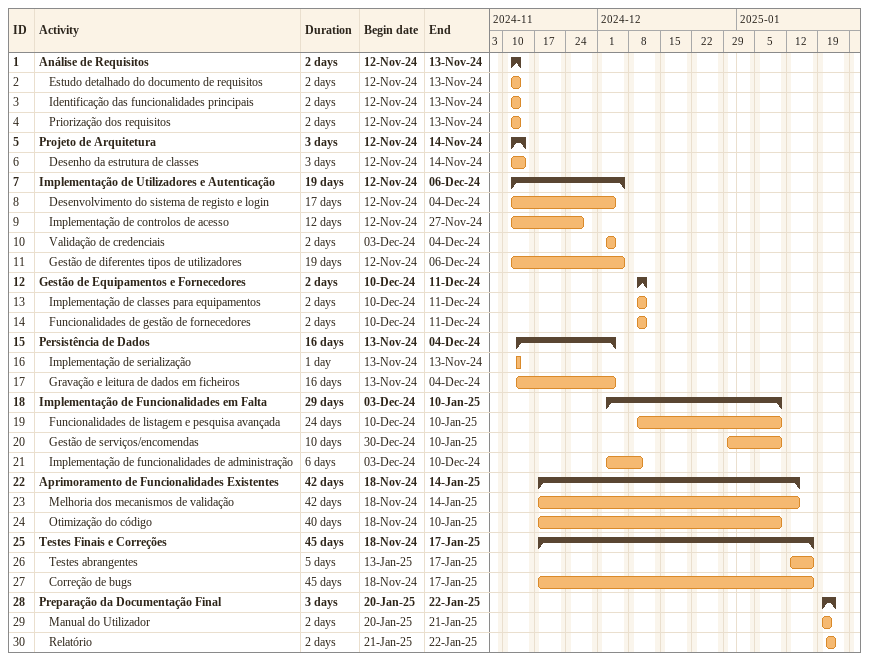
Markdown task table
| ID | Level | Task | Duration | Start | Finish |
|---|---|---|---|---|---|
| 1 | 1 | **Análise de Requisitos** | 2d | 2024-11-12 | 2024-11-13 |
| 2 | 2 | Estudo detalhado do documento de requisitos | 2d | 2024-11-12 | 2024-11-13 |
| 3 | 2 | Identificação das funcionalidades principais | 2d | 2024-11-12 | 2024-11-13 |
| 4 | 2 | Priorização dos requisitos | 2d | 2024-11-12 | 2024-11-13 |
| 5 | 1 | **Projeto de Arquitetura** | 3d | 2024-11-12 | 2024-11-14 |
| 6 | 2 | Desenho da estrutura de classes | 3d | 2024-11-12 | 2024-11-14 |
| 7 | 1 | **Implementação de Utilizadores e Autenticação** | 19d | 2024-11-12 | 2024-12-06 |
| 8 | 2 | Desenvolvimento do sistema de registo e login | 17d | 2024-11-12 | 2024-12-04 |
| 9 | 2 | Implementação de controlos de acesso | 12d | 2024-11-12 | 2024-11-27 |
| 10 | 2 | Validação de credenciais | 2d | 2024-12-03 | 2024-12-04 |
| 11 | 2 | Gestão de diferentes tipos de utilizadores | 19d | 2024-11-12 | 2024-12-06 |
| 12 | 1 | **Gestão de Equipamentos e Fornecedores** | 2d | 2024-12-10 | 2024-12-11 |
| 13 | 2 | Implementação de classes para equipamentos | 2d | 2024-12-10 | 2024-12-11 |
| 14 | 2 | Funcionalidades de gestão de fornecedores | 2d | 2024-12-10 | 2024-12-11 |
| 15 | 1 | **Persistência de Dados** | 16d | 2024-11-13 | 2024-12-04 |
| 16 | 2 | Implementação de serialização | 1d | 2024-11-13 | 2024-11-13 |
| 17 | 2 | Gravação e leitura de dados em ficheiros | 16d | 2024-11-13 | 2024-12-04 |
| 18 | 1 | **Implementação de Funcionalidades em Falta** | 29d | 2024-12-03 | 2025-01-10 |
| 19 | 2 | Funcionalidades de listagem e pesquisa avançada | 24d | 2024-12-10 | 2025-01-10 |
| 20 | 2 | Gestão de serviços/encomendas | 10d | 2024-12-30 | 2025-01-10 |
| 21 | 2 | Implementação de funcionalidades de administração | 6d | 2024-12-03 | 2024-12-10 |
| 22 | 1 | **Aprimoramento de Funcionalidades Existentes** | 42d | 2024-11-18 | 2025-01-14 |
| 23 | 2 | Melhoria dos mecanismos de validação | 42d | 2024-11-18 | 2025-01-14 |
| 24 | 2 | Otimização do código | 40d | 2024-11-18 | 2025-01-10 |
| 25 | 1 | **Testes Finais e Correções** | 45d | 2024-11-18 | 2025-01-17 |
| 26 | 2 | Testes abrangentes | 5d | 2025-01-13 | 2025-01-17 |
| 27 | 2 | Correção de bugs | 45d | 2024-11-18 | 2025-01-17 |
| 28 | 1 | **Preparação da Documentação Final** | 3d | 2025-01-20 | 2025-01-22 |
| 29 | 2 | Manual do Utilizador | 2d | 2025-01-20 | 2025-01-21 |
| 30 | 2 | Relatório | 2d | 2025-01-21 | 2025-01-22 |
